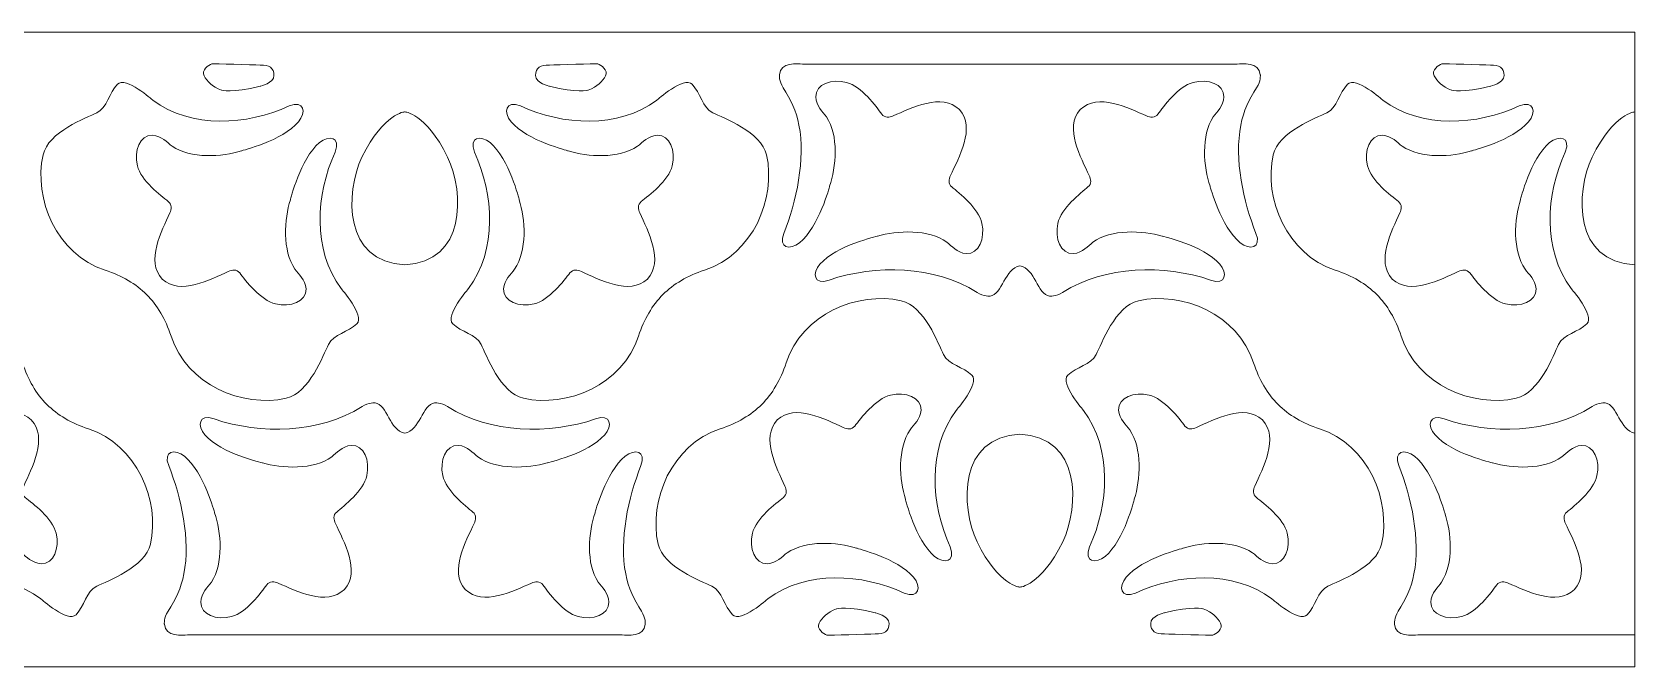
# Model space of a CAD drawing. Header units: centimetres. Extents: x -122 to 122, y -10 to 10.
# Drawn here: x 71.5 to 122, y -10 to 10 of the extents above; entities that cross this region are included whole.
import ezdxf

# ---------------------------------------------------------------- set-up
doc = ezdxf.new("R2010")
doc.units = ezdxf.units.CM
doc.header["$MEASUREMENT"] = 0
doc.layers.add('Layer 1', color=7, linetype='Continuous')

msp = doc.modelspace()

# ---------------------------------------------------------------- linework, layer by layer
at = {"layer": 'Layer 1', "color": 242, "lineweight": 9}
for points, knots in [([(-121.97151, 10), (-121.97151, 10), (122.0286, 10), (122.0286, 10), (122.0286, 10), (122.0286, 10), (122.0286, -10.00001), (122.0286, -10.00001), (122.0286, -10.00001), (122.0286, -10.00001), (-121.97151, -10.00001), (-121.97151, -10.00001), (-121.97151, -10.00001), (-121.97151, -10.00001), (-121.97151, 10), (-121.97151, 10)], [0, 0, 0, 0, 0.2, 0.2, 0.2, 0.2, 0.4, 0.4, 0.4, 0.4, 0.6, 0.6, 0.6, 0.6, 1, 1, 1, 1]), ([(75.60644, 2.219), (75.07558, 2.78034), (75.59828, 3.7421), (75.8451, 4.30087), (75.8451, 4.30087), (75.89728, 4.41887), (75.92354, 4.56727), (75.79864, 4.66315), (75.79864, 4.66315), (75.56358, 4.84363), (74.93648, 5.3209), (74.82508, 5.78984), (74.82508, 5.78984), (74.7138, 6.25876), (74.89536, 6.76408), (75.29544, 6.75246), (75.29544, 6.75246), (75.60152, 6.72796), (75.75432, 6.52346), (75.92188, 6.40479), (75.92188, 6.40479), (76.49322, 6.00046), (77.50212, 6.06628), (78.10668, 6.2602), (78.10668, 6.2602), (78.10668, 6.2602), (79.3905, 6.57096), (79.90358, 7.17572), (79.90358, 7.17572), (80.15034, 7.46658), (80.08832, 7.85912), (79.60532, 7.67129), (79.60532, 7.67129), (78.27868, 7.059), (76.5339, 6.94889), (75.3064, 7.85725), (75.3064, 7.85725), (75.3064, 7.85725), (74.45318, 8.61749), (74.19612, 8.35496), (74.19612, 8.35496), (73.93908, 8.09244), (73.86796, 7.6166), (73.54528, 7.45799), (73.54528, 7.45799), (73.22264, 7.29937), (72.00856, 6.85446), (71.84976, 6.12894), (71.84976, 6.12894), (71.54688, 4.7453), (72.27716, 3.00222), (73.8078, 2.49728), (73.8078, 2.49728), (74.34644, 2.3196), (74.77668, 2.06968), (75.11684, 1.72947), (75.11684, 1.72947), (75.45722, 1.38927), (75.70704, 0.95888), (75.88472, 0.42037), (75.88472, 0.42037), (76.38972, -1.11023), (78.13268, -1.84055), (79.51636, -1.53766), (79.51636, -1.53766), (80.24194, -1.37884), (80.6868, -0.16485), (80.8454, 0.15785), (80.8454, 0.15785), (81.0041, 0.48052), (81.47984, 0.55164), (81.7424, 0.8087), (81.7424, 0.8087), (82.00502, 1.06576), (81.24464, 1.91898), (81.24464, 1.91898), (81.24464, 1.91898), (80.3364, 3.14649), (80.44644, 4.89126), (81.05872, 6.2179), (81.05872, 6.2179), (81.24652, 6.70088), (80.85398, 6.76288), (80.56312, 6.51618), (80.56312, 6.51618), (79.9584, 6.00311), (79.64762, 4.71929), (79.64762, 4.71929), (79.64762, 4.71929), (79.45376, 4.11471), (79.38788, 3.10566), (79.79218, 2.53449), (79.79218, 2.53449), (79.91096, 2.36689), (80.11538, 2.21407), (80.13984, 1.90804), (80.13984, 1.90804), (80.1516, 1.50795), (79.64616, 1.32629), (79.17724, 1.43768), (79.17724, 1.43768), (78.70842, 1.54905), (78.231, 2.17604), (78.05054, 2.41122), (78.05054, 2.41122), (77.95468, 2.53616), (77.8063, 2.50983), (77.68832, 2.45769), (77.68832, 2.45769), (77.12964, 2.21086), (76.16776, 1.68812), (75.60644, 2.219)], [0, 0, 0, 0, 0.03448276, 0.03448276, 0.03448276, 0.03448276, 0.06896552, 0.06896552, 0.06896552, 0.06896552, 0.10344828, 0.10344828, 0.10344828, 0.10344828, 0.13793103, 0.13793103, 0.13793103, 0.13793103, 0.17241379, 0.17241379, 0.17241379, 0.17241379, 0.20689655, 0.20689655, 0.20689655, 0.20689655, 0.24137931, 0.24137931, 0.24137931, 0.24137931, 0.27586207, 0.27586207, 0.27586207, 0.27586207, 0.31034483, 0.31034483, 0.31034483, 0.31034483, 0.34482759, 0.34482759, 0.34482759, 0.34482759, 0.37931034, 0.37931034, 0.37931034, 0.37931034, 0.4137931, 0.4137931, 0.4137931, 0.4137931, 0.44827586, 0.44827586, 0.44827586, 0.44827586, 0.48275862, 0.48275862, 0.48275862, 0.48275862, 0.51724138, 0.51724138, 0.51724138, 0.51724138, 0.55172414, 0.55172414, 0.55172414, 0.55172414, 0.5862069, 0.5862069, 0.5862069, 0.5862069, 0.62068966, 0.62068966, 0.62068966, 0.62068966, 0.65517241, 0.65517241, 0.65517241, 0.65517241, 0.68965517, 0.68965517, 0.68965517, 0.68965517, 0.72413793, 0.72413793, 0.72413793, 0.72413793, 0.75862069, 0.75862069, 0.75862069, 0.75862069, 0.79310345, 0.79310345, 0.79310345, 0.79310345, 0.82758621, 0.82758621, 0.82758621, 0.82758621, 0.86206897, 0.86206897, 0.86206897, 0.86206897, 0.89655172, 0.89655172, 0.89655172, 0.89655172, 0.93103448, 0.93103448, 0.93103448, 0.93103448, 1, 1, 1, 1]), ([(77.4724, 8.17443), (77.4724, 8.17443), (77.81136, 8.06505), (78.69736, 8.29476), (78.69736, 8.29476), (78.69736, 8.29476), (79.12946, 8.38774), (79.12946, 8.63386), (79.12946, 8.63386), (79.12946, 8.87998), (78.97632, 8.96202), (78.69736, 8.96202), (78.69736, 8.96202), (78.41854, 8.96201), (77.25892, 9.01672), (77.16598, 8.99484), (77.16598, 8.99484), (77.07296, 8.97295), (76.83232, 8.79247), (76.92532, 8.62292), (76.92532, 8.62292), (77.01836, 8.45337), (77.18236, 8.26742), (77.4724, 8.17443)], [0, 0, 0, 0, 0.14285714, 0.14285714, 0.14285714, 0.14285714, 0.28571429, 0.28571429, 0.28571429, 0.28571429, 0.42857143, 0.42857143, 0.42857143, 0.42857143, 0.57142857, 0.57142857, 0.57142857, 0.57142857, 0.71428571, 0.71428571, 0.71428571, 0.71428571, 1, 1, 1, 1]), ([(90.90056, 2.219), (91.4316, 2.78034), (90.90872, 3.7421), (90.66188, 4.30087), (90.66188, 4.30087), (90.60974, 4.41887), (90.5834, 4.56727), (90.70832, 4.66315), (90.70832, 4.66315), (90.9436, 4.84363), (91.5705, 5.3209), (91.68186, 5.78984), (91.68186, 5.78984), (91.79338, 6.25876), (91.61162, 6.76408), (91.21156, 6.75246), (91.21156, 6.75246), (90.9055, 6.72796), (90.75266, 6.52346), (90.58508, 6.40479), (90.58508, 6.40479), (90.01396, 6.00046), (89.00482, 6.06628), (88.40028, 6.2602), (88.40028, 6.2602), (88.40028, 6.2602), (87.11644, 6.57096), (86.60336, 7.17572), (86.60336, 7.17572), (86.35668, 7.46658), (86.41866, 7.85912), (86.90166, 7.67129), (86.90166, 7.67129), (88.22834, 7.059), (89.97302, 6.94889), (91.2006, 7.85725), (91.2006, 7.85725), (91.2006, 7.85725), (92.0538, 8.61749), (92.31088, 8.35496), (92.31088, 8.35496), (92.56792, 8.09244), (92.639, 7.6166), (92.96172, 7.45799), (92.96172, 7.45799), (93.28452, 7.29937), (94.4984, 6.85446), (94.65724, 6.12894), (94.65724, 6.12894), (94.96012, 4.7453), (94.22976, 3.00222), (92.6992, 2.49728), (92.6992, 2.49728), (92.16072, 2.3196), (91.73032, 2.06968), (91.3901, 1.72947), (91.3901, 1.72947), (91.04996, 1.38927), (90.79992, 0.95888), (90.62228, 0.42037), (90.62228, 0.42037), (90.11746, -1.11023), (88.37424, -1.84055), (86.9906, -1.53766), (86.9906, -1.53766), (86.26524, -1.37884), (85.8202, -0.16485), (85.66156, 0.15785), (85.66156, 0.15785), (85.50308, 0.48052), (85.0271, 0.55164), (84.76456, 0.8087), (84.76456, 0.8087), (84.50216, 1.06576), (85.26232, 1.91898), (85.26232, 1.91898), (85.26232, 1.91898), (86.17078, 3.14649), (86.06054, 4.89126), (85.44828, 6.2179), (85.44828, 6.2179), (85.2605, 6.70088), (85.653, 6.76288), (85.94386, 6.51618), (85.94386, 6.51618), (86.5486, 6.00311), (86.8594, 4.71929), (86.8594, 4.71929), (86.8594, 4.71929), (87.05328, 4.11471), (87.11912, 3.10566), (86.71476, 2.53449), (86.71476, 2.53449), (86.59624, 2.36689), (86.39162, 2.21407), (86.36712, 1.90804), (86.36712, 1.90804), (86.35556, 1.50795), (86.8608, 1.32629), (87.32972, 1.43768), (87.32972, 1.43768), (87.79876, 1.54905), (88.27594, 2.17604), (88.4564, 2.41122), (88.4564, 2.41122), (88.55234, 2.53616), (88.70068, 2.50983), (88.81868, 2.45769), (88.81868, 2.45769), (89.37752, 2.21086), (90.3392, 1.68812), (90.90056, 2.219)], [0, 0, 0, 0, 0.03448276, 0.03448276, 0.03448276, 0.03448276, 0.06896552, 0.06896552, 0.06896552, 0.06896552, 0.10344828, 0.10344828, 0.10344828, 0.10344828, 0.13793103, 0.13793103, 0.13793103, 0.13793103, 0.17241379, 0.17241379, 0.17241379, 0.17241379, 0.20689655, 0.20689655, 0.20689655, 0.20689655, 0.24137931, 0.24137931, 0.24137931, 0.24137931, 0.27586207, 0.27586207, 0.27586207, 0.27586207, 0.31034483, 0.31034483, 0.31034483, 0.31034483, 0.34482759, 0.34482759, 0.34482759, 0.34482759, 0.37931034, 0.37931034, 0.37931034, 0.37931034, 0.4137931, 0.4137931, 0.4137931, 0.4137931, 0.44827586, 0.44827586, 0.44827586, 0.44827586, 0.48275862, 0.48275862, 0.48275862, 0.48275862, 0.51724138, 0.51724138, 0.51724138, 0.51724138, 0.55172414, 0.55172414, 0.55172414, 0.55172414, 0.5862069, 0.5862069, 0.5862069, 0.5862069, 0.62068966, 0.62068966, 0.62068966, 0.62068966, 0.65517241, 0.65517241, 0.65517241, 0.65517241, 0.68965517, 0.68965517, 0.68965517, 0.68965517, 0.72413793, 0.72413793, 0.72413793, 0.72413793, 0.75862069, 0.75862069, 0.75862069, 0.75862069, 0.79310345, 0.79310345, 0.79310345, 0.79310345, 0.82758621, 0.82758621, 0.82758621, 0.82758621, 0.86206897, 0.86206897, 0.86206897, 0.86206897, 0.89655172, 0.89655172, 0.89655172, 0.89655172, 0.93103448, 0.93103448, 0.93103448, 0.93103448, 1, 1, 1, 1]), ([(89.03464, 8.17443), (89.03464, 8.17443), (88.69552, 8.06505), (87.80948, 8.29476), (87.80948, 8.29476), (87.80948, 8.29476), (87.3774, 8.38774), (87.3774, 8.63386), (87.3774, 8.63386), (87.3774, 8.87998), (87.53056, 8.96202), (87.80948, 8.96202), (87.80948, 8.96202), (88.08848, 8.96201), (89.24792, 9.01672), (89.34088, 8.99484), (89.34088, 8.99484), (89.43388, 8.97295), (89.67452, 8.79247), (89.58154, 8.62292), (89.58154, 8.62292), (89.48864, 8.45337), (89.32448, 8.26742), (89.03464, 8.17443)], [0, 0, 0, 0, 0.14285714, 0.14285714, 0.14285714, 0.14285714, 0.28571429, 0.28571429, 0.28571429, 0.28571429, 0.42857143, 0.42857143, 0.42857143, 0.42857143, 0.57142857, 0.57142857, 0.57142857, 0.57142857, 0.71428571, 0.71428571, 0.71428571, 0.71428571, 1, 1, 1, 1]), ([(102.64076, 2.63063), (102.15896, 2.56501), (102.0952, 1.72654), (101.7014, 1.68278), (101.7014, 1.68278), (101.7014, 1.68278), (101.50328, 1.66492), (101.29244, 1.79882), (101.29244, 1.79882), (99.94568, 2.65405), (98.09932, 2.67766), (96.628, 2.18848), (96.628, 2.18848), (96.1414, 2.01036), (96.08724, 2.40407), (96.33972, 2.68993), (96.33972, 2.68993), (96.8648, 3.28427), (98.15462, 3.56924), (98.15462, 3.56924), (98.15462, 3.56924), (98.763, 3.75099), (99.77312, 3.79658), (100.33606, 3.38088), (100.33606, 3.38088), (100.5013, 3.25887), (100.64996, 3.05135), (100.95542, 3.02073), (100.95542, 3.02073), (101.3552, 3.00108), (101.54694, 3.50267), (101.445, 3.97373), (101.445, 3.97373), (101.34316, 4.44479), (100.72572, 4.93455), (100.4942, 5.1197), (100.4942, 5.1197), (100.37128, 5.21806), (100.40052, 5.36589), (100.455, 5.48284), (100.455, 5.48284), (100.71308, 6.03656), (101.25492, 6.98764), (100.7354, 7.55951), (100.7354, 7.55951), (100.18492, 8.10154), (99.21276, 7.59817), (98.64916, 7.3626), (98.64916, 7.3626), (98.53026, 7.31284), (98.38124, 7.28949), (98.28784, 7.41633), (98.28784, 7.41633), (98.11228, 7.65507), (97.64756, 8.29149), (97.1809, 8.41225), (97.1809, 8.41225), (96.71432, 8.53302), (96.20548, 8.36152), (96.20908, 7.96129), (96.20908, 7.96129), (96.22744, 7.65482), (96.42882, 7.49792), (96.54414, 7.32799), (96.54414, 7.32799), (96.93704, 6.74883), (96.8509, 5.74131), (96.64486, 5.14073), (96.64486, 5.14073), (96.64486, 5.14073), (96.30848, 3.8634), (95.69352, 3.36255), (95.69352, 3.36255), (95.40018, 3.12361), (95.01268, 3.19052), (95.1995, 3.65956), (95.1995, 3.65956), (95.5972, 4.65771), (95.88644, 6), (95.67714, 7.07004), (95.67714, 7.07004), (95.58672, 7.53286), (95.4244, 7.85615), (95.17712, 8.24565), (95.17712, 8.24565), (95.04332, 8.45653), (95.06104, 8.65463), (95.06104, 8.65463), (95.06104, 8.65463), (95.09396, 9.08123), (95.64216, 8.99115), (95.79394, 8.99373), (95.79394, 8.99373), (95.79394, 8.99373), (102.64076, 8.99372), (102.64076, 8.99372), (102.64076, 8.99372), (102.64076, 8.99372), (109.48734, 8.99372), (109.48734, 8.99372), (109.48734, 8.99372), (109.63912, 8.99114), (110.1874, 9.08124), (110.2202, 8.65463), (110.2202, 8.65463), (110.2202, 8.65463), (110.23808, 8.45653), (110.10416, 8.24565), (110.10416, 8.24565), (109.85692, 7.85615), (109.69464, 7.53287), (109.6041, 7.07004), (109.6041, 7.07004), (109.3948, 5.99999), (109.68408, 4.65773), (110.08172, 3.65956), (110.08172, 3.65956), (110.26872, 3.19051), (109.88114, 3.12363), (109.58772, 3.36255), (109.58772, 3.36255), (108.97284, 3.86339), (108.63636, 5.14073), (108.63636, 5.14073), (108.63636, 5.14073), (108.43038, 5.7413), (108.34434, 6.74883), (108.73712, 7.32799), (108.73712, 7.32799), (108.8525, 7.49792), (109.05384, 7.65483), (109.07216, 7.96129), (109.07216, 7.96129), (109.07586, 8.36152), (108.56692, 8.53302), (108.10034, 8.41225), (108.10034, 8.41225), (107.63378, 8.29149), (107.16908, 7.65508), (106.99338, 7.41633), (106.99338, 7.41633), (106.90004, 7.28948), (106.75116, 7.31284), (106.6321, 7.3626), (106.6321, 7.3626), (106.0685, 7.59817), (105.09644, 8.10154), (104.54584, 7.55951), (104.54584, 7.55951), (104.02634, 6.98764), (104.56828, 6.03656), (104.8262, 5.48284), (104.8262, 5.48284), (104.88088, 5.36589), (104.91002, 5.21807), (104.78704, 5.1197), (104.78704, 5.1197), (104.5556, 4.93453), (103.93822, 4.4448), (103.8363, 3.97373), (103.8363, 3.97373), (103.7344, 3.50267), (103.92608, 3.00109), (104.32582, 3.02073), (104.32582, 3.02073), (104.63134, 3.05134), (104.78, 3.25888), (104.94516, 3.38088), (104.94516, 3.38088), (105.50828, 3.79657), (106.51832, 3.75101), (107.12664, 3.56924), (107.12664, 3.56924), (107.12664, 3.56924), (108.41644, 3.28428), (108.94156, 2.68993), (108.94156, 2.68993), (109.19412, 2.40406), (109.13988, 2.01037), (108.65328, 2.18848), (108.65328, 2.18848), (107.18196, 2.67764), (105.33572, 2.65405), (103.98884, 1.79882), (103.98884, 1.79882), (103.77806, 1.66492), (103.57984, 1.68278), (103.57984, 1.68278), (103.57984, 1.68278), (103.18608, 1.72653), (103.12236, 2.56502), (102.64076, 2.63063)], [0, 0, 0, 0, 0.02040816, 0.02040816, 0.02040816, 0.02040816, 0.04081633, 0.04081633, 0.04081633, 0.04081633, 0.06122449, 0.06122449, 0.06122449, 0.06122449, 0.08163265, 0.08163265, 0.08163265, 0.08163265, 0.10204082, 0.10204082, 0.10204082, 0.10204082, 0.12244898, 0.12244898, 0.12244898, 0.12244898, 0.14285714, 0.14285714, 0.14285714, 0.14285714, 0.16326531, 0.16326531, 0.16326531, 0.16326531, 0.18367347, 0.18367347, 0.18367347, 0.18367347, 0.20408163, 0.20408163, 0.20408163, 0.20408163, 0.2244898, 0.2244898, 0.2244898, 0.2244898, 0.24489796, 0.24489796, 0.24489796, 0.24489796, 0.26530612, 0.26530612, 0.26530612, 0.26530612, 0.28571429, 0.28571429, 0.28571429, 0.28571429, 0.30612245, 0.30612245, 0.30612245, 0.30612245, 0.32653061, 0.32653061, 0.32653061, 0.32653061, 0.34693878, 0.34693878, 0.34693878, 0.34693878, 0.36734694, 0.36734694, 0.36734694, 0.36734694, 0.3877551, 0.3877551, 0.3877551, 0.3877551, 0.40816327, 0.40816327, 0.40816327, 0.40816327, 0.42857143, 0.42857143, 0.42857143, 0.42857143, 0.44897959, 0.44897959, 0.44897959, 0.44897959, 0.46938776, 0.46938776, 0.46938776, 0.46938776, 0.48979592, 0.48979592, 0.48979592, 0.48979592, 0.51020408, 0.51020408, 0.51020408, 0.51020408, 0.53061224, 0.53061224, 0.53061224, 0.53061224, 0.55102041, 0.55102041, 0.55102041, 0.55102041, 0.57142857, 0.57142857, 0.57142857, 0.57142857, 0.59183673, 0.59183673, 0.59183673, 0.59183673, 0.6122449, 0.6122449, 0.6122449, 0.6122449, 0.63265306, 0.63265306, 0.63265306, 0.63265306, 0.65306122, 0.65306122, 0.65306122, 0.65306122, 0.67346939, 0.67346939, 0.67346939, 0.67346939, 0.69387755, 0.69387755, 0.69387755, 0.69387755, 0.71428571, 0.71428571, 0.71428571, 0.71428571, 0.73469388, 0.73469388, 0.73469388, 0.73469388, 0.75510204, 0.75510204, 0.75510204, 0.75510204, 0.7755102, 0.7755102, 0.7755102, 0.7755102, 0.79591837, 0.79591837, 0.79591837, 0.79591837, 0.81632653, 0.81632653, 0.81632653, 0.81632653, 0.83673469, 0.83673469, 0.83673469, 0.83673469, 0.85714286, 0.85714286, 0.85714286, 0.85714286, 0.87755102, 0.87755102, 0.87755102, 0.87755102, 0.89795918, 0.89795918, 0.89795918, 0.89795918, 0.91836735, 0.91836735, 0.91836735, 0.91836735, 0.93877551, 0.93877551, 0.93877551, 0.93877551, 0.95918367, 0.95918367, 0.95918367, 0.95918367, 1, 1, 1, 1]), ([(114.37986, 2.219), (113.849, 2.78034), (114.3716, 3.7421), (114.61844, 4.30087), (114.61844, 4.30087), (114.67068, 4.41887), (114.6969, 4.56727), (114.57196, 4.66315), (114.57196, 4.66315), (114.33684, 4.84363), (113.70984, 5.3209), (113.5984, 5.78984), (113.5984, 5.78984), (113.48704, 6.25876), (113.6687, 6.76408), (114.0688, 6.75246), (114.0688, 6.75246), (114.37494, 6.72796), (114.52764, 6.52346), (114.69524, 6.40479), (114.69524, 6.40479), (115.26648, 6.00046), (116.27544, 6.06628), (116.88004, 6.2602), (116.88004, 6.2602), (116.88004, 6.2602), (118.16386, 6.57096), (118.67694, 7.17572), (118.67694, 7.17572), (118.92376, 7.46658), (118.86164, 7.85912), (118.37864, 7.67129), (118.37864, 7.67129), (117.0521, 7.059), (115.30724, 6.94889), (114.0797, 7.85725), (114.0797, 7.85725), (114.0797, 7.85725), (113.2265, 8.61749), (112.96946, 8.35496), (112.96946, 8.35496), (112.71252, 8.09244), (112.64128, 7.6166), (112.3186, 7.45799), (112.3186, 7.45799), (111.99592, 7.29937), (110.78192, 6.85446), (110.62308, 6.12894), (110.62308, 6.12894), (110.3203, 4.7453), (111.05052, 3.00222), (112.58112, 2.49728), (112.58112, 2.49728), (113.1197, 2.3196), (113.55, 2.06968), (113.8902, 1.72947), (113.8902, 1.72947), (114.23048, 1.38927), (114.48036, 0.95888), (114.658, 0.42037), (114.658, 0.42037), (115.16296, -1.11023), (116.90608, -1.84055), (118.28972, -1.53766), (118.28972, -1.53766), (119.0152, -1.37884), (119.46012, -0.16485), (119.61872, 0.15785), (119.61872, 0.15785), (119.77736, 0.48052), (120.2532, 0.55164), (120.51568, 0.8087), (120.51568, 0.8087), (120.77828, 1.06576), (120.01802, 1.91898), (120.01802, 1.91898), (120.01802, 1.91898), (119.10966, 3.14649), (119.21972, 4.89126), (119.83204, 6.2179), (119.83204, 6.2179), (120.01992, 6.70088), (119.62734, 6.76288), (119.33648, 6.51618), (119.33648, 6.51618), (118.73184, 6.00311), (118.42094, 4.71929), (118.42094, 4.71929), (118.42094, 4.71929), (118.227, 4.11471), (118.16122, 3.10566), (118.56552, 2.53449), (118.56552, 2.53449), (118.6842, 2.36689), (118.88868, 2.21407), (118.9132, 1.90804), (118.9132, 1.90804), (118.92488, 1.50795), (118.41956, 1.32629), (117.95058, 1.43768), (117.95058, 1.43768), (117.48168, 1.54905), (117.0044, 2.17604), (116.82388, 2.41122), (116.82388, 2.41122), (116.72808, 2.53616), (116.57966, 2.50983), (116.4616, 2.45769), (116.4616, 2.45769), (115.90292, 2.21086), (114.9411, 1.68812), (114.37986, 2.219)], [0, 0, 0, 0, 0.03448276, 0.03448276, 0.03448276, 0.03448276, 0.06896552, 0.06896552, 0.06896552, 0.06896552, 0.10344828, 0.10344828, 0.10344828, 0.10344828, 0.13793103, 0.13793103, 0.13793103, 0.13793103, 0.17241379, 0.17241379, 0.17241379, 0.17241379, 0.20689655, 0.20689655, 0.20689655, 0.20689655, 0.24137931, 0.24137931, 0.24137931, 0.24137931, 0.27586207, 0.27586207, 0.27586207, 0.27586207, 0.31034483, 0.31034483, 0.31034483, 0.31034483, 0.34482759, 0.34482759, 0.34482759, 0.34482759, 0.37931034, 0.37931034, 0.37931034, 0.37931034, 0.4137931, 0.4137931, 0.4137931, 0.4137931, 0.44827586, 0.44827586, 0.44827586, 0.44827586, 0.48275862, 0.48275862, 0.48275862, 0.48275862, 0.51724138, 0.51724138, 0.51724138, 0.51724138, 0.55172414, 0.55172414, 0.55172414, 0.55172414, 0.5862069, 0.5862069, 0.5862069, 0.5862069, 0.62068966, 0.62068966, 0.62068966, 0.62068966, 0.65517241, 0.65517241, 0.65517241, 0.65517241, 0.68965517, 0.68965517, 0.68965517, 0.68965517, 0.72413793, 0.72413793, 0.72413793, 0.72413793, 0.75862069, 0.75862069, 0.75862069, 0.75862069, 0.79310345, 0.79310345, 0.79310345, 0.79310345, 0.82758621, 0.82758621, 0.82758621, 0.82758621, 0.86206897, 0.86206897, 0.86206897, 0.86206897, 0.89655172, 0.89655172, 0.89655172, 0.89655172, 0.93103448, 0.93103448, 0.93103448, 0.93103448, 1, 1, 1, 1]), ([(116.24564, 8.17443), (116.24564, 8.17443), (116.58468, 8.06505), (117.47072, 8.29476), (117.47072, 8.29476), (117.47072, 8.29476), (117.9028, 8.38774), (117.9028, 8.63386), (117.9028, 8.63386), (117.9028, 8.87998), (117.74966, 8.96202), (117.47072, 8.96202), (117.47072, 8.96202), (117.1918, 8.96201), (116.03228, 9.01672), (115.93928, 8.99484), (115.93928, 8.99484), (115.8464, 8.97295), (115.60568, 8.79247), (115.69868, 8.62292), (115.69868, 8.62292), (115.79162, 8.45337), (115.95572, 8.26742), (116.24564, 8.17443)], [0, 0, 0, 0, 0.14285714, 0.14285714, 0.14285714, 0.14285714, 0.28571429, 0.28571429, 0.28571429, 0.28571429, 0.42857143, 0.42857143, 0.42857143, 0.42857143, 0.57142857, 0.57142857, 0.57142857, 0.57142857, 0.71428571, 0.71428571, 0.71428571, 0.71428571, 1, 1, 1, 1]), ([(83.25344, 7.4853), (83.25344, 7.4853), (82.61348, 7.47435), (81.90244, 6.06326), (81.90244, 6.06326), (81.3724, 4.91757), (81.32304, 2.75638), (83.2534, 2.66728), (83.2534, 2.66728), (85.18384, 2.75636), (85.13446, 4.91757), (84.60436, 6.06326), (84.60436, 6.06326), (83.89336, 7.47434), (83.25344, 7.4853), (83.25344, 7.4853)], [0, 0, 0, 0, 0.2, 0.2, 0.2, 0.2, 0.4, 0.4, 0.4, 0.4, 0.6, 0.6, 0.6, 0.6, 1, 1, 1, 1]), ([(122.02668, 7.4853), (122.02668, 7.4853), (121.38676, 7.47435), (120.67578, 6.06326), (120.67578, 6.06326), (120.14566, 4.91757), (120.09636, 2.75638), (122.02672, 2.66728)], [0, 0, 0, 0, 0.33333333, 0.33333333, 0.33333333, 0.33333333, 1, 1, 1, 1]), ([(71.48132, -2.21896), (72.01218, -2.7803), (71.4893, -3.74204), (71.24248, -4.30081), (71.24248, -4.30081), (71.19048, -4.41884), (71.16402, -4.56721), (71.28896, -4.66309), (71.28896, -4.66309), (71.52418, -4.84357), (72.15112, -5.32084), (72.26248, -5.78978), (72.26248, -5.78978), (72.37396, -6.25871), (72.19222, -6.76402), (71.79216, -6.7524), (71.79216, -6.7524), (71.48624, -6.72792), (71.33328, -6.5234), (71.16572, -6.40473), (71.16572, -6.40473), (70.59454, -6.00043), (69.58548, -6.06622), (68.98088, -6.26014), (68.98088, -6.26014), (68.98088, -6.26014), (67.69708, -6.5709), (67.18402, -7.17566), (67.18402, -7.17566), (66.93742, -7.46654), (66.99932, -7.85906), (67.48228, -7.67123), (67.48228, -7.67123), (68.80892, -7.05895), (70.55368, -6.94883), (71.7812, -7.85719), (71.7812, -7.85719), (71.7812, -7.85719), (72.63442, -8.61743), (72.89148, -8.3549), (72.89148, -8.3549), (73.14868, -8.09239), (73.21968, -7.61654), (73.54236, -7.45793), (73.54236, -7.45793), (73.86512, -7.29934), (75.079, -6.8544), (75.23786, -6.12888), (75.23786, -6.12888), (75.54088, -4.74527), (74.8104, -3.00216), (73.27982, -2.49722), (73.27982, -2.49722), (72.74132, -2.31957), (72.31096, -2.06962), (71.97072, -1.72941), (71.97072, -1.72941), (71.63056, -1.38921), (71.38056, -0.95882), (71.20292, -0.42031), (71.20292, -0.42031), (70.69804, 1.11029), (68.95488, 1.84061), (67.57124, 1.53772), (67.57124, 1.53772), (66.84582, 1.37889), (66.4008, 0.16491), (66.2422, -0.15779), (66.2422, -0.15779), (66.08366, -0.48049), (65.60776, -0.55158), (65.34522, -0.80864), (65.34522, -0.80864), (65.08274, -1.0657), (65.84294, -1.91892), (65.84294, -1.91892), (65.84294, -1.91892), (66.75136, -3.14646), (66.64116, -4.8912), (66.02892, -6.21784), (66.02892, -6.21784), (65.84108, -6.70083), (66.2336, -6.76282), (66.52448, -6.51612), (66.52448, -6.51612), (67.12936, -6.00306), (67.43998, -4.71923), (67.43998, -4.71923), (67.43998, -4.71923), (67.63402, -4.11465), (67.69972, -3.1056), (67.2954, -2.53443), (67.2954, -2.53443), (67.17682, -2.36686), (66.9722, -2.21401), (66.94774, -1.90798), (66.94774, -1.90798), (66.93616, -1.5079), (67.4414, -1.32623), (67.91034, -1.43762), (67.91034, -1.43762), (68.37936, -1.54902), (68.85656, -2.17598), (69.03704, -2.41117), (69.03704, -2.41117), (69.13292, -2.5361), (69.2813, -2.50977), (69.39932, -2.45763), (69.39932, -2.45763), (69.95812, -2.21082), (70.91984, -1.68806), (71.48132, -2.21896)], [0, 0, 0, 0, 0.03448276, 0.03448276, 0.03448276, 0.03448276, 0.06896552, 0.06896552, 0.06896552, 0.06896552, 0.10344828, 0.10344828, 0.10344828, 0.10344828, 0.13793103, 0.13793103, 0.13793103, 0.13793103, 0.17241379, 0.17241379, 0.17241379, 0.17241379, 0.20689655, 0.20689655, 0.20689655, 0.20689655, 0.24137931, 0.24137931, 0.24137931, 0.24137931, 0.27586207, 0.27586207, 0.27586207, 0.27586207, 0.31034483, 0.31034483, 0.31034483, 0.31034483, 0.34482759, 0.34482759, 0.34482759, 0.34482759, 0.37931034, 0.37931034, 0.37931034, 0.37931034, 0.4137931, 0.4137931, 0.4137931, 0.4137931, 0.44827586, 0.44827586, 0.44827586, 0.44827586, 0.48275862, 0.48275862, 0.48275862, 0.48275862, 0.51724138, 0.51724138, 0.51724138, 0.51724138, 0.55172414, 0.55172414, 0.55172414, 0.55172414, 0.5862069, 0.5862069, 0.5862069, 0.5862069, 0.62068966, 0.62068966, 0.62068966, 0.62068966, 0.65517241, 0.65517241, 0.65517241, 0.65517241, 0.68965517, 0.68965517, 0.68965517, 0.68965517, 0.72413793, 0.72413793, 0.72413793, 0.72413793, 0.75862069, 0.75862069, 0.75862069, 0.75862069, 0.79310345, 0.79310345, 0.79310345, 0.79310345, 0.82758621, 0.82758621, 0.82758621, 0.82758621, 0.86206897, 0.86206897, 0.86206897, 0.86206897, 0.89655172, 0.89655172, 0.89655172, 0.89655172, 0.93103448, 0.93103448, 0.93103448, 0.93103448, 1, 1, 1, 1]), ([(94.99394, -2.21896), (94.46308, -2.7803), (94.98576, -3.74204), (95.23258, -4.30081), (95.23258, -4.30081), (95.28476, -4.41884), (95.31108, -4.56721), (95.18608, -4.66309), (95.18608, -4.66309), (94.95092, -4.84357), (94.32398, -5.32084), (94.21256, -5.78978), (94.21256, -5.78978), (94.10128, -6.25871), (94.28282, -6.76402), (94.68296, -6.7524), (94.68296, -6.7524), (94.98902, -6.72792), (95.14178, -6.5234), (95.30938, -6.40473), (95.30938, -6.40473), (95.88056, -6.00043), (96.8896, -6.06622), (97.4942, -6.26014), (97.4942, -6.26014), (97.4942, -6.26014), (98.778, -6.5709), (99.29108, -7.17566), (99.29108, -7.17566), (99.53784, -7.46654), (99.47576, -7.85906), (98.9928, -7.67123), (98.9928, -7.67123), (97.66618, -7.05895), (95.9214, -6.94883), (94.69388, -7.85719), (94.69388, -7.85719), (94.69388, -7.85719), (93.84062, -8.61743), (93.58356, -8.3549), (93.58356, -8.3549), (93.3266, -8.09239), (93.25544, -7.61654), (92.93272, -7.45793), (92.93272, -7.45793), (92.61016, -7.29934), (91.39608, -6.8544), (91.23722, -6.12888), (91.23722, -6.12888), (90.9344, -4.74527), (91.66464, -3.00216), (93.19528, -2.49722), (93.19528, -2.49722), (93.7338, -2.31957), (94.16414, -2.06962), (94.50436, -1.72941), (94.50436, -1.72941), (94.84456, -1.38921), (95.09452, -0.95882), (95.27216, -0.42031), (95.27216, -0.42031), (95.77722, 1.11029), (97.5202, 1.84061), (98.90382, 1.53772), (98.90382, 1.53772), (99.62944, 1.37889), (100.07426, 0.16491), (100.23288, -0.15779), (100.23288, -0.15779), (100.3916, -0.48049), (100.86734, -0.55158), (101.12984, -0.80864), (101.12984, -0.80864), (101.39252, -1.0657), (100.63212, -1.91892), (100.63212, -1.91892), (100.63212, -1.91892), (99.7239, -3.14646), (99.83388, -4.8912), (100.4462, -6.21784), (100.4462, -6.21784), (100.634, -6.70083), (100.2415, -6.76282), (99.95064, -6.51612), (99.95064, -6.51612), (99.34592, -6.00306), (99.03508, -4.71923), (99.03508, -4.71923), (99.03508, -4.71923), (98.84124, -4.11465), (98.77536, -3.1056), (99.17968, -2.53443), (99.17968, -2.53443), (99.29844, -2.36686), (99.50286, -2.21401), (99.52736, -1.90798), (99.52736, -1.90798), (99.53896, -1.5079), (99.03364, -1.32623), (98.56472, -1.43762), (98.56472, -1.43762), (98.09592, -1.54902), (97.61852, -2.17598), (97.43804, -2.41117), (97.43804, -2.41117), (97.34216, -2.5361), (97.19376, -2.50977), (97.07576, -2.45763), (97.07576, -2.45763), (96.517, -2.21082), (95.55524, -1.68806), (94.99394, -2.21896)], [0, 0, 0, 0, 0.03448276, 0.03448276, 0.03448276, 0.03448276, 0.06896552, 0.06896552, 0.06896552, 0.06896552, 0.10344828, 0.10344828, 0.10344828, 0.10344828, 0.13793103, 0.13793103, 0.13793103, 0.13793103, 0.17241379, 0.17241379, 0.17241379, 0.17241379, 0.20689655, 0.20689655, 0.20689655, 0.20689655, 0.24137931, 0.24137931, 0.24137931, 0.24137931, 0.27586207, 0.27586207, 0.27586207, 0.27586207, 0.31034483, 0.31034483, 0.31034483, 0.31034483, 0.34482759, 0.34482759, 0.34482759, 0.34482759, 0.37931034, 0.37931034, 0.37931034, 0.37931034, 0.4137931, 0.4137931, 0.4137931, 0.4137931, 0.44827586, 0.44827586, 0.44827586, 0.44827586, 0.48275862, 0.48275862, 0.48275862, 0.48275862, 0.51724138, 0.51724138, 0.51724138, 0.51724138, 0.55172414, 0.55172414, 0.55172414, 0.55172414, 0.5862069, 0.5862069, 0.5862069, 0.5862069, 0.62068966, 0.62068966, 0.62068966, 0.62068966, 0.65517241, 0.65517241, 0.65517241, 0.65517241, 0.68965517, 0.68965517, 0.68965517, 0.68965517, 0.72413793, 0.72413793, 0.72413793, 0.72413793, 0.75862069, 0.75862069, 0.75862069, 0.75862069, 0.79310345, 0.79310345, 0.79310345, 0.79310345, 0.82758621, 0.82758621, 0.82758621, 0.82758621, 0.86206897, 0.86206897, 0.86206897, 0.86206897, 0.89655172, 0.89655172, 0.89655172, 0.89655172, 0.93103448, 0.93103448, 0.93103448, 0.93103448, 1, 1, 1, 1]), ([(110.28808, -2.21896), (110.81894, -2.7803), (110.29616, -3.74204), (110.04934, -4.30081), (110.04934, -4.30081), (109.99724, -4.41884), (109.97092, -4.56721), (110.09584, -4.66309), (110.09584, -4.66309), (110.3311, -4.84357), (110.95796, -5.32084), (111.06936, -5.78978), (111.06936, -5.78978), (111.18088, -6.25871), (110.9991, -6.76402), (110.59904, -6.7524), (110.59904, -6.7524), (110.293, -6.72792), (110.14014, -6.5234), (109.97252, -6.40473), (109.97252, -6.40473), (109.40146, -6.00043), (108.39232, -6.06622), (107.78774, -6.26014), (107.78774, -6.26014), (107.78774, -6.26014), (106.50392, -6.5709), (105.99084, -7.17566), (105.99084, -7.17566), (105.74418, -7.46654), (105.80616, -7.85906), (106.28916, -7.67123), (106.28916, -7.67123), (107.61584, -7.05895), (109.36054, -6.94883), (110.58804, -7.85719), (110.58804, -7.85719), (110.58804, -7.85719), (111.44132, -8.61743), (111.69832, -8.3549), (111.69832, -8.3549), (111.95544, -8.09239), (112.02652, -7.61654), (112.3492, -7.45793), (112.3492, -7.45793), (112.67204, -7.29934), (113.88592, -6.8544), (114.0447, -6.12888), (114.0447, -6.12888), (114.34764, -4.74527), (113.61726, -3.00216), (112.08668, -2.49722), (112.08668, -2.49722), (111.54824, -2.31957), (111.11776, -2.06962), (110.77756, -1.72941), (110.77756, -1.72941), (110.43746, -1.38921), (110.18744, -0.95882), (110.00976, -0.42031), (110.00976, -0.42031), (109.5048, 1.11029), (107.76176, 1.84061), (106.37812, 1.53772), (106.37812, 1.53772), (105.65274, 1.37889), (105.20766, 0.16491), (105.04904, -0.15779), (105.04904, -0.15779), (104.89058, -0.48049), (104.41458, -0.55158), (104.15208, -0.80864), (104.15208, -0.80864), (103.88966, -1.0657), (104.6498, -1.91892), (104.6498, -1.91892), (104.6498, -1.91892), (105.55828, -3.14646), (105.44804, -4.8912), (104.83576, -6.21784), (104.83576, -6.21784), (104.648, -6.70083), (105.04046, -6.76282), (105.33132, -6.51612), (105.33132, -6.51612), (105.9361, -6.00306), (106.24686, -4.71923), (106.24686, -4.71923), (106.24686, -4.71923), (106.44092, -4.11465), (106.50656, -3.1056), (106.10226, -2.53443), (106.10226, -2.53443), (105.98372, -2.36686), (105.77908, -2.21401), (105.75456, -1.90798), (105.75456, -1.90798), (105.74306, -1.5079), (106.24832, -1.32623), (106.71724, -1.43762), (106.71724, -1.43762), (107.18626, -1.54902), (107.66342, -2.17598), (107.8439, -2.41117), (107.8439, -2.41117), (107.93984, -2.5361), (108.08814, -2.50977), (108.20616, -2.45763), (108.20616, -2.45763), (108.76504, -2.21082), (109.7267, -1.68806), (110.28808, -2.21896)], [0, 0, 0, 0, 0.03448276, 0.03448276, 0.03448276, 0.03448276, 0.06896552, 0.06896552, 0.06896552, 0.06896552, 0.10344828, 0.10344828, 0.10344828, 0.10344828, 0.13793103, 0.13793103, 0.13793103, 0.13793103, 0.17241379, 0.17241379, 0.17241379, 0.17241379, 0.20689655, 0.20689655, 0.20689655, 0.20689655, 0.24137931, 0.24137931, 0.24137931, 0.24137931, 0.27586207, 0.27586207, 0.27586207, 0.27586207, 0.31034483, 0.31034483, 0.31034483, 0.31034483, 0.34482759, 0.34482759, 0.34482759, 0.34482759, 0.37931034, 0.37931034, 0.37931034, 0.37931034, 0.4137931, 0.4137931, 0.4137931, 0.4137931, 0.44827586, 0.44827586, 0.44827586, 0.44827586, 0.48275862, 0.48275862, 0.48275862, 0.48275862, 0.51724138, 0.51724138, 0.51724138, 0.51724138, 0.55172414, 0.55172414, 0.55172414, 0.55172414, 0.5862069, 0.5862069, 0.5862069, 0.5862069, 0.62068966, 0.62068966, 0.62068966, 0.62068966, 0.65517241, 0.65517241, 0.65517241, 0.65517241, 0.68965517, 0.68965517, 0.68965517, 0.68965517, 0.72413793, 0.72413793, 0.72413793, 0.72413793, 0.75862069, 0.75862069, 0.75862069, 0.75862069, 0.79310345, 0.79310345, 0.79310345, 0.79310345, 0.82758621, 0.82758621, 0.82758621, 0.82758621, 0.86206897, 0.86206897, 0.86206897, 0.86206897, 0.89655172, 0.89655172, 0.89655172, 0.89655172, 0.93103448, 0.93103448, 0.93103448, 0.93103448, 1, 1, 1, 1]), ([(83.2539, -2.6306), (83.73572, -2.56498), (83.79924, -1.72648), (84.19304, -1.68272), (84.19304, -1.68272), (84.19304, -1.68272), (84.39116, -1.66486), (84.60204, -1.79876), (84.60204, -1.79876), (85.949, -2.65399), (87.79512, -2.6776), (89.26646, -2.18842), (89.26646, -2.18842), (89.75312, -2.01032), (89.80722, -2.40401), (89.55476, -2.68987), (89.55476, -2.68987), (89.02972, -3.28423), (87.73986, -3.56918), (87.73986, -3.56918), (87.73986, -3.56918), (87.13152, -3.75096), (86.12136, -3.79652), (85.5584, -3.38082), (85.5584, -3.38082), (85.39322, -3.25883), (85.24448, -3.05129), (84.93902, -3.02067), (84.93902, -3.02067), (84.5393, -3.00104), (84.34748, -3.50261), (84.44948, -3.97367), (84.44948, -3.97367), (84.55152, -4.44475), (85.16872, -4.93449), (85.4002, -5.11964), (85.4002, -5.11964), (85.52324, -5.21803), (85.49396, -5.36583), (85.4394, -5.48278), (85.4394, -5.48278), (85.18144, -6.0365), (84.63956, -6.98758), (85.15908, -7.55945), (85.15908, -7.55945), (85.70976, -8.10148), (86.68168, -7.59811), (87.24528, -7.36254), (87.24528, -7.36254), (87.36442, -7.31279), (87.5132, -7.28944), (87.60656, -7.41627), (87.60656, -7.41627), (87.7824, -7.65504), (88.24688, -8.29144), (88.71348, -8.41219), (88.71348, -8.41219), (89.1802, -8.53296), (89.68896, -8.36146), (89.68538, -7.96124), (89.68538, -7.96124), (89.66708, -7.65478), (89.4656, -7.49786), (89.35036, -7.32793), (89.35036, -7.32793), (88.95764, -6.74877), (89.0436, -5.74125), (89.24956, -5.14067), (89.24956, -5.14067), (89.24956, -5.14067), (89.58602, -3.86334), (90.20092, -3.36249), (90.20092, -3.36249), (90.49448, -3.12358), (90.88178, -3.19046), (90.69492, -3.6595), (90.69492, -3.6595), (90.29732, -4.65768), (90.00796, -5.99994), (90.21732, -7.06998), (90.21732, -7.06998), (90.30796, -7.53282), (90.47002, -7.85609), (90.71736, -8.24559), (90.71736, -8.24559), (90.85136, -8.45649), (90.8334, -8.65457), (90.8334, -8.65457), (90.8334, -8.65457), (90.80072, -9.08119), (90.25234, -8.9911), (90.10048, -8.99367), (90.10048, -8.99367), (90.10048, -8.99367), (83.2539, -8.99368), (83.2539, -8.99368), (83.2539, -8.99368), (83.2539, -8.99368), (76.40718, -8.99368), (76.40718, -8.99368), (76.40718, -8.99368), (76.2554, -8.9911), (75.70704, -9.08118), (75.67424, -8.65457), (75.67424, -8.65457), (75.67424, -8.65457), (75.6564, -8.45647), (75.79032, -8.24559), (75.79032, -8.24559), (76.0376, -7.85609), (76.1998, -7.53281), (76.29034, -7.06998), (76.29034, -7.06998), (76.49972, -5.99995), (76.21038, -4.65767), (75.81272, -3.6595), (75.81272, -3.6595), (75.62596, -3.19047), (76.0133, -3.12357), (76.30672, -3.36249), (76.30672, -3.36249), (76.92168, -3.86335), (77.25806, -5.14067), (77.25806, -5.14067), (77.25806, -5.14067), (77.46412, -5.74127), (77.55012, -6.74877), (77.15732, -7.32793), (77.15732, -7.32793), (77.04218, -7.49787), (76.84062, -7.65477), (76.82228, -7.96124), (76.82228, -7.96124), (76.81866, -8.36147), (77.32752, -8.53296), (77.79412, -8.41219), (77.79412, -8.41219), (78.26074, -8.29145), (78.72534, -7.65502), (78.9011, -7.41627), (78.9011, -7.41627), (78.99448, -7.28944), (79.14328, -7.31278), (79.26236, -7.36254), (79.26236, -7.36254), (79.82602, -7.59812), (80.79798, -8.10148), (81.34856, -7.55945), (81.34856, -7.55945), (81.86818, -6.98759), (81.32618, -6.0365), (81.06824, -5.48278), (81.06824, -5.48278), (81.01378, -5.36584), (80.98444, -5.21801), (81.10744, -5.11964), (81.10744, -5.11964), (81.33906, -4.9345), (81.95622, -4.44474), (82.05818, -3.97367), (82.05818, -3.97367), (82.16028, -3.50261), (81.96836, -3.00103), (81.5686, -3.02067), (81.5686, -3.02067), (81.26318, -3.05131), (81.11444, -3.25882), (80.94924, -3.38082), (80.94924, -3.38082), (80.3864, -3.79654), (79.37616, -3.75095), (78.7678, -3.56918), (78.7678, -3.56918), (78.7678, -3.56918), (77.478, -3.28422), (76.95294, -2.68987), (76.95294, -2.68987), (76.70056, -2.40402), (76.75456, -2.01031), (77.2412, -2.18842), (77.2412, -2.18842), (78.71254, -2.67761), (80.55876, -2.65399), (81.90564, -1.79876), (81.90564, -1.79876), (82.11662, -1.66486), (82.31462, -1.68272), (82.31462, -1.68272), (82.31462, -1.68272), (82.70844, -1.7265), (82.77208, -2.56496), (83.2539, -2.6306)], [0, 0, 0, 0, 0.02040816, 0.02040816, 0.02040816, 0.02040816, 0.04081633, 0.04081633, 0.04081633, 0.04081633, 0.06122449, 0.06122449, 0.06122449, 0.06122449, 0.08163265, 0.08163265, 0.08163265, 0.08163265, 0.10204082, 0.10204082, 0.10204082, 0.10204082, 0.12244898, 0.12244898, 0.12244898, 0.12244898, 0.14285714, 0.14285714, 0.14285714, 0.14285714, 0.16326531, 0.16326531, 0.16326531, 0.16326531, 0.18367347, 0.18367347, 0.18367347, 0.18367347, 0.20408163, 0.20408163, 0.20408163, 0.20408163, 0.2244898, 0.2244898, 0.2244898, 0.2244898, 0.24489796, 0.24489796, 0.24489796, 0.24489796, 0.26530612, 0.26530612, 0.26530612, 0.26530612, 0.28571429, 0.28571429, 0.28571429, 0.28571429, 0.30612245, 0.30612245, 0.30612245, 0.30612245, 0.32653061, 0.32653061, 0.32653061, 0.32653061, 0.34693878, 0.34693878, 0.34693878, 0.34693878, 0.36734694, 0.36734694, 0.36734694, 0.36734694, 0.3877551, 0.3877551, 0.3877551, 0.3877551, 0.40816327, 0.40816327, 0.40816327, 0.40816327, 0.42857143, 0.42857143, 0.42857143, 0.42857143, 0.44897959, 0.44897959, 0.44897959, 0.44897959, 0.46938776, 0.46938776, 0.46938776, 0.46938776, 0.48979592, 0.48979592, 0.48979592, 0.48979592, 0.51020408, 0.51020408, 0.51020408, 0.51020408, 0.53061224, 0.53061224, 0.53061224, 0.53061224, 0.55102041, 0.55102041, 0.55102041, 0.55102041, 0.57142857, 0.57142857, 0.57142857, 0.57142857, 0.59183673, 0.59183673, 0.59183673, 0.59183673, 0.6122449, 0.6122449, 0.6122449, 0.6122449, 0.63265306, 0.63265306, 0.63265306, 0.63265306, 0.65306122, 0.65306122, 0.65306122, 0.65306122, 0.67346939, 0.67346939, 0.67346939, 0.67346939, 0.69387755, 0.69387755, 0.69387755, 0.69387755, 0.71428571, 0.71428571, 0.71428571, 0.71428571, 0.73469388, 0.73469388, 0.73469388, 0.73469388, 0.75510204, 0.75510204, 0.75510204, 0.75510204, 0.7755102, 0.7755102, 0.7755102, 0.7755102, 0.79591837, 0.79591837, 0.79591837, 0.79591837, 0.81632653, 0.81632653, 0.81632653, 0.81632653, 0.83673469, 0.83673469, 0.83673469, 0.83673469, 0.85714286, 0.85714286, 0.85714286, 0.85714286, 0.87755102, 0.87755102, 0.87755102, 0.87755102, 0.89795918, 0.89795918, 0.89795918, 0.89795918, 0.91836735, 0.91836735, 0.91836735, 0.91836735, 0.93877551, 0.93877551, 0.93877551, 0.93877551, 0.95918367, 0.95918367, 0.95918367, 0.95918367, 1, 1, 1, 1]), ([(122.02732, -8.99368), (122.02732, -8.99368), (115.1806, -8.99368), (115.1806, -8.99368), (115.1806, -8.99368), (115.02884, -8.9911), (114.48044, -9.08118), (114.44758, -8.65457), (114.44758, -8.65457), (114.44758, -8.65457), (114.42972, -8.45647), (114.5636, -8.24559), (114.5636, -8.24559), (114.81102, -7.85609), (114.97312, -7.53281), (115.06368, -7.06998), (115.06368, -7.06998), (115.27314, -5.99995), (114.9837, -4.65767), (114.58608, -3.6595), (114.58608, -3.6595), (114.39924, -3.19047), (114.78664, -3.12357), (115.08006, -3.36249), (115.08006, -3.36249), (115.6951, -3.86335), (116.0314, -5.14067), (116.0314, -5.14067), (116.0314, -5.14067), (116.23756, -5.74127), (116.32344, -6.74877), (115.93064, -7.32793), (115.93064, -7.32793), (115.81544, -7.49787), (115.614, -7.65477), (115.59564, -7.96124), (115.59564, -7.96124), (115.59208, -8.36147), (116.10088, -8.53296), (116.56748, -8.41219), (116.56748, -8.41219), (117.03416, -8.29145), (117.4987, -7.65502), (117.6744, -7.41627), (117.6744, -7.41627), (117.7679, -7.28944), (117.91668, -7.31278), (118.03572, -7.36254), (118.03572, -7.36254), (118.59944, -7.59812), (119.57134, -8.10148), (120.12192, -7.55945), (120.12192, -7.55945), (120.6416, -6.98759), (120.09952, -6.0365), (119.84156, -5.48278), (119.84156, -5.48278), (119.7872, -5.36584), (119.75772, -5.21801), (119.88078, -5.11964), (119.88078, -5.11964), (120.11232, -4.9345), (120.72954, -4.44474), (120.8315, -3.97367), (120.8315, -3.97367), (120.93352, -3.50261), (120.7417, -3.00103), (120.34192, -3.02067), (120.34192, -3.02067), (120.0366, -3.05131), (119.88776, -3.25882), (119.7226, -3.38082), (119.7226, -3.38082), (119.15966, -3.79654), (118.14948, -3.75095), (117.54116, -3.56918), (117.54116, -3.56918), (117.54116, -3.56918), (116.25138, -3.28422), (115.72626, -2.68987), (115.72626, -2.68987), (115.4738, -2.40402), (115.52788, -2.01031), (116.01456, -2.18842), (116.01456, -2.18842), (117.48596, -2.67761), (119.33204, -2.65399), (120.67902, -1.79876), (120.67902, -1.79876), (120.88988, -1.66486), (121.08794, -1.68272), (121.08794, -1.68272), (121.08794, -1.68272), (121.48186, -1.7265), (121.54544, -2.56496), (122.02718, -2.63059)], [0, 0, 0, 0, 0.04, 0.04, 0.04, 0.04, 0.08, 0.08, 0.08, 0.08, 0.12, 0.12, 0.12, 0.12, 0.16, 0.16, 0.16, 0.16, 0.2, 0.2, 0.2, 0.2, 0.24, 0.24, 0.24, 0.24, 0.28, 0.28, 0.28, 0.28, 0.32, 0.32, 0.32, 0.32, 0.36, 0.36, 0.36, 0.36, 0.4, 0.4, 0.4, 0.4, 0.44, 0.44, 0.44, 0.44, 0.48, 0.48, 0.48, 0.48, 0.52, 0.52, 0.52, 0.52, 0.56, 0.56, 0.56, 0.56, 0.6, 0.6, 0.6, 0.6, 0.64, 0.64, 0.64, 0.64, 0.68, 0.68, 0.68, 0.68, 0.72, 0.72, 0.72, 0.72, 0.76, 0.76, 0.76, 0.76, 0.8, 0.8, 0.8, 0.8, 0.84, 0.84, 0.84, 0.84, 0.88, 0.88, 0.88, 0.88, 0.92, 0.92, 0.92, 0.92, 1, 1, 1, 1]), ([(102.64124, -7.48525), (102.64124, -7.48525), (103.281, -7.47429), (103.992, -6.0632), (103.992, -6.0632), (104.52228, -4.91751), (104.57148, -2.75632), (102.64108, -2.66722), (102.64108, -2.66722), (100.71068, -2.75633), (100.76002, -4.91751), (101.29008, -6.0632), (101.29008, -6.0632), (102.00116, -7.4743), (102.64104, -7.48524), (102.64104, -7.48524)], [0, 0, 0, 0, 0.2, 0.2, 0.2, 0.2, 0.4, 0.4, 0.4, 0.4, 0.6, 0.6, 0.6, 0.6, 1, 1, 1, 1]), ([(96.85988, -8.17439), (96.85988, -8.17439), (97.19896, -8.06499), (98.08496, -8.2947), (98.08496, -8.2947), (98.08496, -8.2947), (98.51706, -8.38768), (98.51706, -8.6338), (98.51706, -8.6338), (98.51706, -8.87993), (98.36392, -8.96196), (98.08496, -8.96196), (98.08496, -8.96196), (97.8062, -8.96197), (96.64652, -9.01667), (96.55354, -8.99478), (96.55354, -8.99478), (96.46064, -8.97292), (96.21992, -8.79241), (96.3129, -8.62286), (96.3129, -8.62286), (96.40602, -8.45331), (96.56996, -8.26736), (96.85988, -8.17439)], [0, 0, 0, 0, 0.14285714, 0.14285714, 0.14285714, 0.14285714, 0.28571429, 0.28571429, 0.28571429, 0.28571429, 0.42857143, 0.42857143, 0.42857143, 0.42857143, 0.57142857, 0.57142857, 0.57142857, 0.57142857, 0.71428571, 0.71428571, 0.71428571, 0.71428571, 1, 1, 1, 1]), ([(108.42228, -8.17439), (108.42228, -8.17439), (108.08312, -8.06499), (107.19706, -8.2947), (107.19706, -8.2947), (107.19706, -8.2947), (106.76496, -8.38768), (106.76496, -8.6338), (106.76496, -8.6338), (106.76496, -8.87993), (106.91816, -8.96196), (107.19706, -8.96196), (107.19706, -8.96196), (107.47614, -8.96197), (108.63552, -9.01667), (108.7285, -8.99478), (108.7285, -8.99478), (108.82154, -8.97292), (109.06212, -8.79241), (108.96912, -8.62286), (108.96912, -8.62286), (108.87632, -8.45331), (108.71212, -8.26736), (108.42228, -8.17439)], [0, 0, 0, 0, 0.14285714, 0.14285714, 0.14285714, 0.14285714, 0.28571429, 0.28571429, 0.28571429, 0.28571429, 0.42857143, 0.42857143, 0.42857143, 0.42857143, 0.57142857, 0.57142857, 0.57142857, 0.57142857, 0.71428571, 0.71428571, 0.71428571, 0.71428571, 1, 1, 1, 1])]:
    msp.add_open_spline(points, degree=3, knots=knots, dxfattribs=at)

doc.saveas('drawing.dxf')
